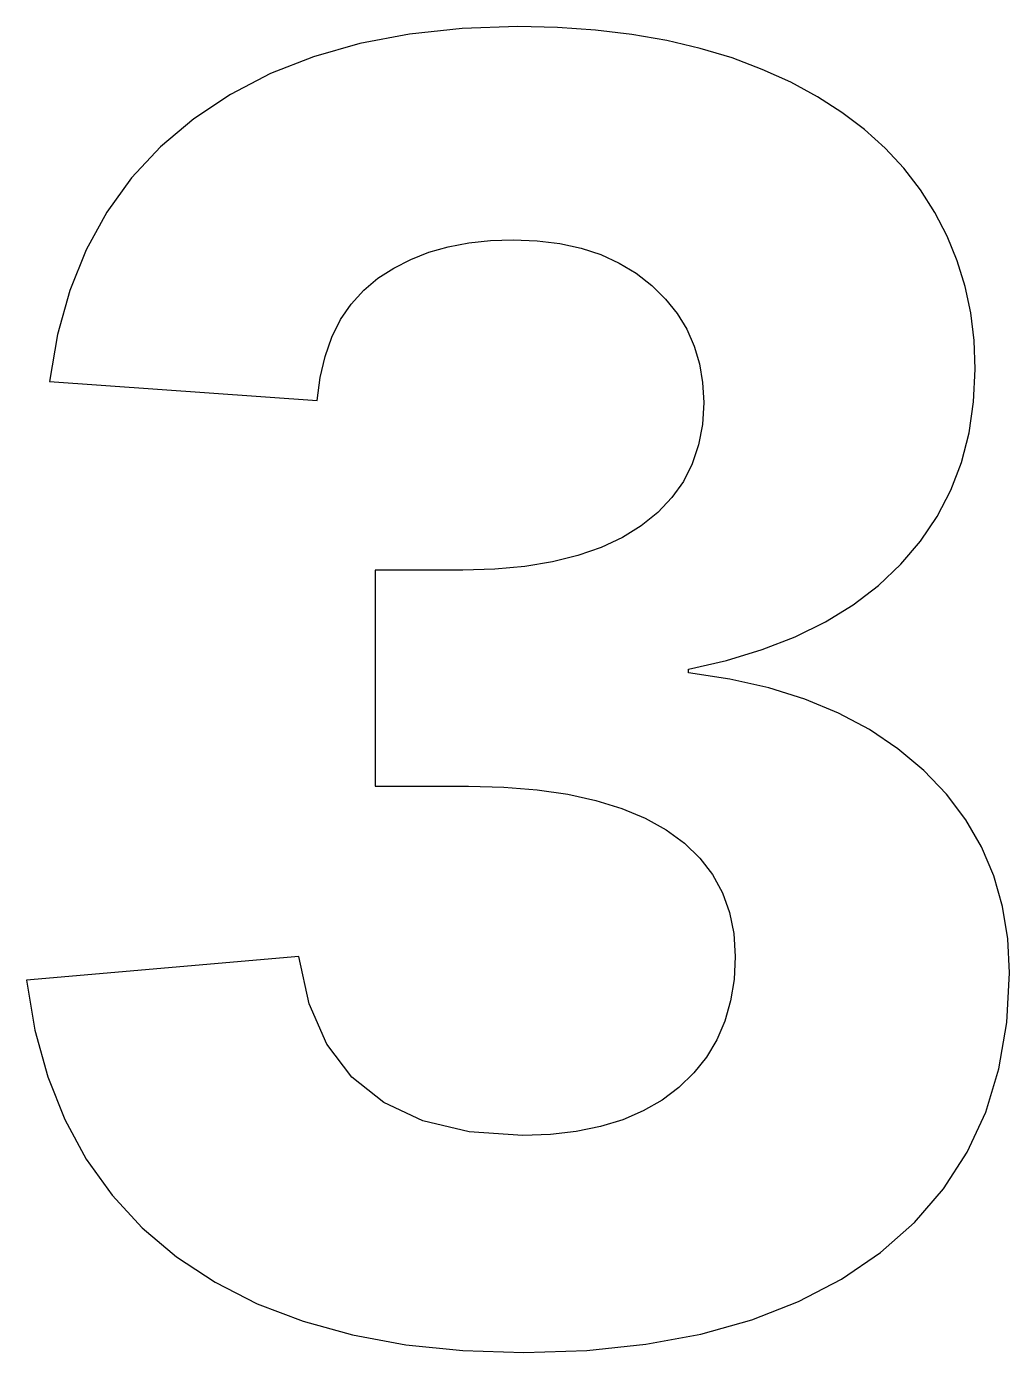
# Model space of a CAD drawing. Header units: metres. Extents: x -19.6 to 20.3, y -57.6 to -3.8.
import ezdxf

# ---------------------------------------------------------------- set-up
doc = ezdxf.new("R2010")
doc.units = ezdxf.units.M

msp = doc.modelspace()

# ---------------------------------------------------------------- linework, layer by layer
for p, q in [((-4.06076, -4.07887), (-6.06963, -4.46147)), ((-1.92332, -3.84932), (-4.06076, -4.07887)), ((0.342682, -3.7728), (-1.92332, -3.84932)), ((1.94595, -3.8083), (0.342682, -3.7728)), ((3.48691, -3.91481), (1.94595, -3.8083)), ((4.96552, -4.09233), (3.48691, -3.91481)), ((6.38181, -4.34085), (4.96552, -4.09233)), ((-6.06963, -4.46147), (-7.94989, -4.99712)), ((7.73576, -4.66037), (6.38181, -4.34085)), ((9.02739, -5.05089), (7.73576, -4.66037)), ((-7.94989, -4.99712), (-9.70157, -5.68578)), ((10.2567, -5.51242), (9.02739, -5.05089)), ((-9.70157, -5.68578), (-11.3247, -6.52748)), ((11.4148, -6.0381), (10.2567, -5.51242)), ((12.4924, -6.62138), (11.4148, -6.0381)), ((-11.3247, -6.52748), (-12.8192, -7.52225)), ((13.4895, -7.26228), (12.4924, -6.62138)), ((-12.8192, -7.52225), (-14.1644, -8.65805)), ((14.4061, -7.96077), (13.4895, -7.26228)), ((15.2423, -8.71687), (14.4061, -7.96077)), ((-14.1644, -8.65805), (-15.3401, -9.92326)), ((15.998, -9.53058), (15.2423, -8.71687)), ((16.6732, -10.4019), (15.998, -9.53058)), ((-15.3401, -9.92326), (-16.3462, -11.3179)), ((17.263, -11.322), (16.6732, -10.4019)), ((-16.3462, -11.3179), (-17.1827, -12.8419)), ((17.762, -12.2823), (17.263, -11.322)), ((18.1703, -13.2829), (17.762, -12.2823)), ((-17.1827, -12.8419), (-17.8497, -14.4953)), ((-3.27109, -12.9424), (-2.48692, -12.7187)), ((-2.48692, -12.7187), (-1.65544, -12.5589)), ((-1.65544, -12.5589), (-0.776642, -12.463)), ((-0.776642, -12.463), (0.14946, -12.4311)), ((0.14946, -12.4311), (1.12564, -12.4689)), ((1.12564, -12.4689), (2.04424, -12.5825)), ((2.04424, -12.5825), (2.90521, -12.7719)), ((2.90521, -12.7719), (3.70859, -13.0369)), ((-4.69743, -13.5815), (-4.00792, -13.2299)), ((-4.00792, -13.2299), (-3.27109, -12.9424)), ((3.70859, -13.0369), (4.45436, -13.3777)), ((4.45436, -13.3777), (5.14252, -13.7942)), ((18.4879, -14.3237), (18.1703, -13.2829)), ((-5.92014, -14.4816), (-5.33963, -13.9969)), ((-5.33963, -13.9969), (-4.69743, -13.5815)), ((5.14252, -13.7942), (5.77309, -14.2864)), ((-17.8497, -14.4953), (-18.347, -16.2781)), ((-6.42496, -15.0412), (-5.92014, -14.4816)), ((5.77309, -14.2864), (6.332, -14.8378)), ((18.7147, -15.4047), (18.4879, -14.3237)), ((-6.85405, -15.6757), (-6.42496, -15.0412)), ((6.332, -14.8378), (6.80495, -15.4318)), ((6.80495, -15.4318), (7.19189, -16.0684)), ((18.8508, -16.5261), (18.7147, -15.4047)), ((-7.20746, -16.3852), (-6.85405, -15.6757)), ((7.19189, -16.0684), (7.49284, -16.7476)), ((-18.347, -16.2781), (-18.6748, -18.1904)), ((-7.48515, -17.1696), (-7.20746, -16.3852)), ((18.8962, -17.6876), (18.8508, -16.5261)), ((-7.68713, -18.029), (-7.48515, -17.1696)), ((7.49284, -16.7476), (7.70782, -17.4694)), ((7.70782, -17.4694), (7.83681, -18.2338)), ((18.8347, -19.0137), (18.8962, -17.6876)), ((-18.6748, -18.1904), (-7.81343, -18.9633)), ((-7.81343, -18.9633), (-7.68713, -18.029)), ((7.83681, -18.2338), (7.87981, -19.0408)), ((7.87981, -19.0408), (7.82812, -19.9286)), ((18.65, -20.2751), (18.8347, -19.0137)), ((7.82812, -19.9286), (7.67311, -20.7588)), ((18.3424, -21.4717), (18.65, -20.2751)), ((7.67311, -20.7588), (7.41475, -21.5315)), ((7.41475, -21.5315), (7.05304, -22.2466)), ((17.9116, -22.6038), (18.3424, -21.4717)), ((7.05304, -22.2466), (6.588, -22.9041)), ((17.3578, -23.6711), (17.9116, -22.6038)), ((6.588, -22.9041), (6.01959, -23.5041)), ((6.01959, -23.5041), (5.34785, -24.0465)), ((16.6809, -24.6738), (17.3578, -23.6711)), ((5.34785, -24.0465), (4.58003, -24.5233)), ((4.58003, -24.5233), (3.72305, -24.9268)), ((15.8809, -25.6118), (16.6809, -24.6738)), ((2.77693, -25.2569), (1.74164, -25.5137)), ((3.72305, -24.9268), (2.77693, -25.2569)), ((-1.89911, -25.8438), (-5.45534, -25.8438)), ((-5.45534, -25.8438), (-5.45534, -34.6178)), ((-0.596359, -25.8071), (-1.89911, -25.8438)), ((0.617203, -25.697), (-0.596359, -25.8071)), ((1.74164, -25.5137), (0.617203, -25.697)), ((14.9667, -26.4748), (15.8809, -25.6118)), ((13.9467, -27.2526), (14.9667, -26.4748)), ((12.8211, -27.9452), (13.9467, -27.2526)), ((11.5897, -28.5526), (12.8211, -27.9452)), ((8.80986, -29.5117), (10.2527, -29.0747)), ((10.2527, -29.0747), (11.5897, -28.5526)), ((7.26135, -29.8634), (8.80986, -29.5117)), ((7.26135, -30.0184), (7.26135, -29.8634)), ((8.94243, -30.2696), (7.26135, -30.0184)), ((10.5178, -30.6257), (8.94243, -30.2696)), ((11.9874, -31.0867), (10.5178, -30.6257)), ((13.3514, -31.6526), (11.9874, -31.0867)), ((14.6096, -32.3234), (13.3514, -31.6526)), ((15.7621, -33.0992), (14.6096, -32.3234)), ((16.8089, -33.9799), (15.7621, -33.0992)), ((17.7318, -34.9474), (16.8089, -33.9799)), ((-5.45534, -34.6178), (-1.66711, -34.6178)), ((-1.66711, -34.6178), (-0.225616, -34.6541)), ((-0.225616, -34.6541), (1.11726, -34.7629)), ((1.11726, -34.7629), (2.36156, -34.9444)), ((2.36156, -34.9444), (3.50726, -35.1985)), ((18.5127, -35.9835), (17.7318, -34.9474)), ((3.50726, -35.1985), (4.55437, -35.5251)), ((4.55437, -35.5251), (5.50287, -35.9243)), ((5.50287, -35.9243), (6.35277, -36.3962)), ((19.1517, -37.0883), (18.5127, -35.9835)), ((6.35277, -36.3962), (7.09634, -36.9365)), ((7.09634, -36.9365), (7.72551, -37.5415)), ((19.6486, -38.2617), (19.1517, -37.0883)), ((7.72551, -37.5415), (8.2403, -38.2112)), ((8.2403, -38.2112), (8.64069, -38.9456)), ((20.0036, -39.5037), (19.6486, -38.2617)), ((8.64069, -38.9456), (8.92667, -39.7447)), ((8.92667, -39.7447), (9.09827, -40.6085)), ((20.2166, -40.8143), (20.0036, -39.5037)), ((9.09827, -40.6085), (9.15546, -41.537)), ((20.2876, -42.1936), (20.2166, -40.8143)), ((-8.54759, -41.537), (-19.6022, -42.5031)), ((-8.1256, -43.4648), (-8.54759, -41.537)), ((9.15546, -41.537), (9.10892, -42.4689)), ((-19.6022, -42.5031), (-19.2603, -44.5308)), ((9.10892, -42.4689), (8.96928, -43.3433)), ((20.1807, -44.2147), (20.2876, -42.1936)), ((-7.41173, -45.096), (-8.1256, -43.4648)), ((8.96928, -43.3433), (8.73657, -44.1601)), ((-19.2603, -44.5308), (-18.7425, -46.4173)), ((8.73657, -44.1601), (8.41078, -44.9193)), ((19.86, -46.1033), (20.1807, -44.2147)), ((-6.40596, -46.4307), (-7.41173, -45.096)), ((8.41078, -44.9193), (7.9919, -45.621)), ((7.9919, -45.621), (7.47993, -46.2651)), ((7.47993, -46.2651), (6.87489, -46.8517)), ((19.3255, -47.8593), (19.86, -46.1033)), ((-18.7425, -46.4173), (-18.0488, -48.1626)), ((-5.10832, -47.4687), (-6.40596, -46.4307)), ((6.18701, -47.3695), (5.42657, -47.8076)), ((6.87489, -46.8517), (6.18701, -47.3695)), ((-3.51878, -48.2102), (-5.10832, -47.4687)), ((5.42657, -47.8076), (4.59358, -48.1661)), ((18.5773, -49.4828), (19.3255, -47.8593)), ((-18.0488, -48.1626), (-17.1791, -49.7668)), ((-1.63737, -48.6551), (-3.51878, -48.2102)), ((3.688, -48.4449), (2.70987, -48.644)), ((4.59358, -48.1661), (3.688, -48.4449)), ((0.535919, -48.8034), (-1.63737, -48.6551)), ((1.65918, -48.7635), (0.535919, -48.8034)), ((2.70987, -48.644), (1.65918, -48.7635)), ((17.6152, -50.9738), (18.5773, -49.4828)), ((-17.1791, -49.7668), (-16.1335, -51.2297)), ((16.4394, -52.3323), (17.6152, -50.9738)), ((-16.1335, -51.2297), (-14.912, -52.5515)), ((-14.912, -52.5515), (-13.5146, -53.7321)), ((15.0498, -53.5583), (16.4394, -52.3323)), ((-13.5146, -53.7321), (-11.9538, -54.7627)), ((13.4718, -54.635), (15.0498, -53.5583)), ((-11.9538, -54.7627), (-10.2424, -55.6348)), ((11.7306, -55.5461), (13.4718, -54.635)), ((-10.2424, -55.6348), (-8.38031, -56.3483)), ((9.82599, -56.2915), (11.7306, -55.5461)), ((-8.38031, -56.3483), (-6.36755, -56.9032)), ((7.75812, -56.8713), (9.82599, -56.2915)), ((-6.36755, -56.9032), (-4.20413, -57.2996)), ((5.52693, -57.2854), (7.75812, -56.8713)), ((-4.20413, -57.2996), (-1.89006, -57.5374)), ((-1.89006, -57.5374), (0.574677, -57.6167)), ((0.574677, -57.6167), (3.13246, -57.5339)), ((3.13246, -57.5339), (5.52693, -57.2854))]:
    msp.add_line(p, q)

doc.saveas('drawing.dxf')
